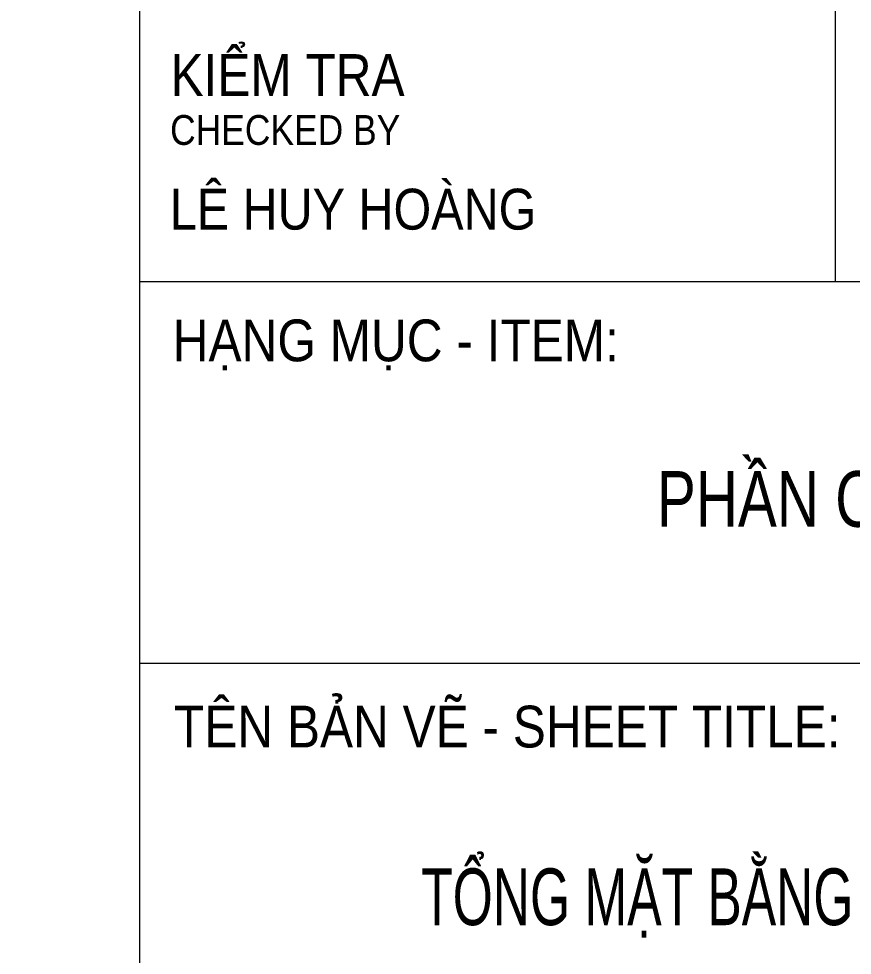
# Model space of a CAD drawing. Header units: metres. Extents: x 568006 to 1139366, y 2064802 to 4131555.
# Drawn here: x 570050 to 570127.7, y 2065637 to 2065724.3 of the extents above; entities that cross this region are included whole.
import ezdxf
from ezdxf.enums import TextEntityAlignment as Align

# ---------------------------------------------------------------- set-up
doc = ezdxf.new("R2010")
doc.units = ezdxf.units.M
doc.linetypes.add('CENTER', pattern=[2, 1.25, -0.25, 0.25, -0.25])
doc.layers.get('DEFPOINTS').update_dxf_attribs({"color": 152, "linetype": 'CONTINUOUS'})
for name, color, linetype, lineweight in [('A-KY HIEU', 34, 'CONTINUOUS', 20), ('A-TEXT', 7, 'CONTINUOUS', 18), ('E- RANH GIOI', 1, 'CENTER', 13)]:
    doc.layers.add(name, color=color, linetype=linetype, lineweight=lineweight)
doc.styles.add('AA - Arial - Regular', font='arial.ttf', dxfattribs={"height": 250})
doc.styles.add('ARIAL', font='arial.ttf', dxfattribs={"height": 5})

# ---------------------------------------------------------------- blocks, each defined once
blk = doc.blocks.new('A$C33BC4D2A')
at = {"layer": 'A-KY HIEU', "color": 0}
for p, q in [((353.662, -4.903), (353.662, -292.097)), ((384.324, -239.535), (384.324, -181.132)), ((353.662, -239.535), (414.985, -239.535)), ((353.662, -256.354), (414.985, -256.354))]:
    blk.add_line(p, q, dxfattribs=at)
at = {"layer": 'A-KY HIEU', "color": 0, "const_width": 1.022}
blk.add_lwpolyline([(14.345, -292.097), (14.345, -4.903), (414.985, -4.903), (414.985, -292.097)], close=True, dxfattribs=at)
at = {"layer": 'DEFPOINTS', "color": 125}
blk.add_lwpolyline([(0, -297), (420, -297), (420, 0), (0, 0)], close=True, dxfattribs=at)
at = {"layer": 'A-TEXT', "style": 'ARIAL', "width": 0.85}
for s, height, p in [('KIỂM TRA', 1.8397, (355.024, -231.358)), ('LÊ HUY HOÀNG', 1.8, (354.994, -237.249))]:
    blk.add_text(s, height=height, dxfattribs=at).set_placement(p)
at = {"layer": 'A-TEXT', "style": 'ARIAL'}
for s, height, width, p in [('CHECKED BY', 1.3141, 0.85, (355.006, -232.86)), ('HẠNG MỤC - ITEM:', 1.83967, 0.85, (355.121, -242.13)), ('PHẦN CỌC', 2.4529, 0.75, (376.459, -249.116)), ('TÊN BẢN VẼ - SHEET TITLE:', 1.83967, 0.85, (355.179, -259.143))]:
    blk.add_text(s, height=height, dxfattribs=dict(at, width=width)).set_placement(p, align=Align.MIDDLE_LEFT)

msp = doc.modelspace()

# ---------------------------------------------------------------- block references
at = {"layer": 'E- RANH GIOI', "extrusion": (-2.4685e-06, 4.62064e-06, 1), "xscale": 2.114336868039268, "yscale": 2.114336868039268, "zscale": 2.114336868039268}
msp.add_blockref('A$C33BC4D2A', (569313.502, 2066206.266, 8.139), dxfattribs=at)

# ---------------------------------------------------------------- texts
at = {"layer": 'A-TEXT', "extrusion": (-2.4685e-06, 4.62064e-06, 1), "style": 'AA - Arial - Regular', "width": 0.65}
msp.add_text('TỔNG MẶT BẰNG CỌC KHU B', height=5.28584, dxfattribs=at).set_placement((570121.634, 2065642.494, 8.141), align=Align.MIDDLE_CENTER)

doc.saveas('drawing.dxf')
